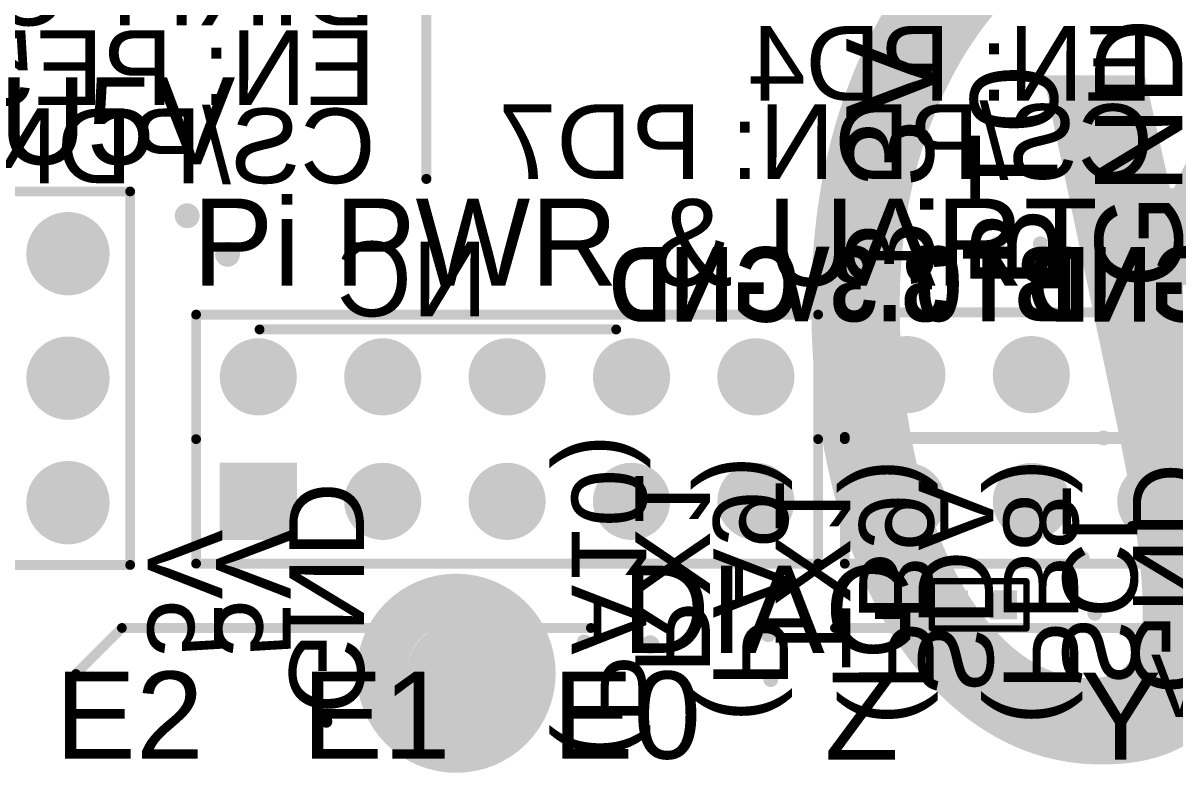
# Model space of a CAD drawing. Header units: millimetres. Extents: x -6 to 151, y -20 to 98.
# Drawn here: x 69.62 to 93.14, y 28.46 to 43.8 of the extents above; entities that cross this region are included whole.
import ezdxf

# ---------------------------------------------------------------- set-up
doc = ezdxf.new("R2010")
doc.units = ezdxf.units.MM
for name, color, linetype in [('BottomOverlay', 54, 'Continuous'), ('BottomSolder', 6, 'Continuous'), ('MultiLayer', 9, 'Continuous'), ('PadHoleLayer', 156, 'Continuous'), ('TopOverlay', 2, 'Continuous'), ('TopPaste', 8, 'Continuous'), ('TopSolder', 216, 'Continuous'), ('ViaHoleLayer', 16, 'Continuous')]:
    doc.layers.add(name, color=color, linetype=linetype)
doc.styles.add('Arial', font='arial.ttf', dxfattribs={"height": 0.2})
doc.styles.add('Arial Narrow', font='ARIALNB.TTF', dxfattribs={"height": 0.2})
doc.styles.add('FYS', font='', dxfattribs={"height": 0.2})
doc.styles.get('FYS').set_extended_font_data('FYS')

# ---------------------------------------------------------------- blocks, each defined once
blk = doc.blocks.new('HDR1X5_88')
at = {"layer": 'BottomSolder'}
h = blk.add_hatch(color=6, dxfattribs=at)
edge = h.paths.add_edge_path()
edge.add_arc((0, 0), 0.787, 0, 360)
h = blk.add_hatch(color=6, dxfattribs=at)
edge = h.paths.add_edge_path()
edge.add_arc((2.54, 0), 0.787, 0, 360)
h = blk.add_hatch(color=6, dxfattribs=at)
edge = h.paths.add_edge_path()
edge.add_arc((5.08, 0), 0.787, 0, 360)
h = blk.add_hatch(color=6, dxfattribs=at)
edge = h.paths.add_edge_path()
edge.add_arc((7.62, 0), 0.787, 0, 360)
h = blk.add_hatch(color=6, dxfattribs=at)
edge = h.paths.add_edge_path()
edge.add_arc((10.16, 0), 0.787, 0, 360)
at = {"layer": 'MultiLayer'}
h = blk.add_hatch(color=9, dxfattribs=at)
edge = h.paths.add_edge_path()
edge.add_arc((0, 0), 0.762, 0, 360)
h = blk.add_hatch(color=9, dxfattribs=at)
edge = h.paths.add_edge_path()
edge.add_arc((2.54, 0), 0.762, 0, 360)
h = blk.add_hatch(color=9, dxfattribs=at)
edge = h.paths.add_edge_path()
edge.add_arc((5.08, 0), 0.762, 0, 360)
h = blk.add_hatch(color=9, dxfattribs=at)
edge = h.paths.add_edge_path()
edge.add_arc((7.62, 0), 0.762, 0, 360)
h = blk.add_hatch(color=9, dxfattribs=at)
edge = h.paths.add_edge_path()
edge.add_arc((10.16, 0), 0.762, 0, 360)
at = {"layer": 'PadHoleLayer'}
h = blk.add_hatch(color=156, dxfattribs=at)
edge = h.paths.add_edge_path()
edge.add_arc((0, 0), 0.45, 0, 360)
h = blk.add_hatch(color=156, dxfattribs=at)
edge = h.paths.add_edge_path()
edge.add_arc((2.54, 0), 0.45, 0, 360)
h = blk.add_hatch(color=156, dxfattribs=at)
edge = h.paths.add_edge_path()
edge.add_arc((5.08, 0), 0.45, 0, 360)
h = blk.add_hatch(color=156, dxfattribs=at)
edge = h.paths.add_edge_path()
edge.add_arc((7.62, 0), 0.45, 0, 360)
h = blk.add_hatch(color=156, dxfattribs=at)
edge = h.paths.add_edge_path()
edge.add_arc((10.16, 0), 0.45, 0, 360)
at = {"layer": 'TopSolder'}
h = blk.add_hatch(color=216, dxfattribs=at)
edge = h.paths.add_edge_path()
edge.add_arc((0, 0), 0.787, 0, 360)
h = blk.add_hatch(color=216, dxfattribs=at)
edge = h.paths.add_edge_path()
edge.add_arc((2.54, 0), 0.787, 0, 360)
h = blk.add_hatch(color=216, dxfattribs=at)
edge = h.paths.add_edge_path()
edge.add_arc((5.08, 0), 0.787, 0, 360)
h = blk.add_hatch(color=216, dxfattribs=at)
edge = h.paths.add_edge_path()
edge.add_arc((7.62, 0), 0.787, 0, 360)
h = blk.add_hatch(color=216, dxfattribs=at)
edge = h.paths.add_edge_path()
edge.add_arc((10.16, 0), 0.787, 0, 360)
at = {"layer": 'TopOverlay', "const_width": 0.2}
for points in [[(-1.27, 1.27), (-1.27, -1.27)], [(11.43, 1.27), (-1.27, 1.27)], [(11.43, 1.27), (11.43, -1.27)], [(11.43, -1.27), (-1.27, -1.27)]]:
    blk.add_lwpolyline(points, dxfattribs=at)
at = {"layer": 'TopOverlay', "const_width": 0.1}
for points in [[(-1.32, 1.27, 1), (-1.22, 1.27, 1)], [(-1.32, 1.27, 1), (-1.22, 1.27, 1)], [(11.38, 1.27, 1), (11.48, 1.27, 1)], [(11.38, 1.27, 1), (11.48, 1.27, 1)], [(-1.32, -1.27, 1), (-1.22, -1.27, 1)], [(-1.32, -1.27, 1), (-1.22, -1.27, 1)], [(11.38, -1.27, 1), (11.48, -1.27, 1)], [(11.38, -1.27, 1), (11.48, -1.27, 1)]]:
    blk.add_lwpolyline(points, format="xyb", close=True, dxfattribs=at)
blk = doc.blocks.new('H______2X5_90')
at = {"layer": 'BottomSolder'}
h = blk.add_hatch(color=6, dxfattribs=at)
edge = h.paths.add_edge_path()
edge.add_arc((0, 2.54), 0.787, 0, 360)
h = blk.add_hatch(color=6, dxfattribs=at)
edge = h.paths.add_edge_path()
edge.add_arc((2.54, 2.54), 0.787, 0, 360)
h = blk.add_hatch(color=6, dxfattribs=at)
edge = h.paths.add_edge_path()
edge.add_arc((5.08, 2.54), 0.787, 0, 360)
h = blk.add_hatch(color=6, dxfattribs=at)
edge = h.paths.add_edge_path()
edge.add_arc((7.62, 2.54), 0.787, 0, 360)
h = blk.add_hatch(color=6, dxfattribs=at)
edge = h.paths.add_edge_path()
edge.add_arc((10.16, 2.54), 0.787, 0, 360)
blk.add_hatch(color=6, dxfattribs=at).paths.add_polyline_path([(-0.787, 0.787), (0.787, 0.787), (0.787, -0.787), (-0.787, -0.787)])
h = blk.add_hatch(color=6, dxfattribs=at)
edge = h.paths.add_edge_path()
edge.add_arc((2.54, 0), 0.787, 0, 360)
h = blk.add_hatch(color=6, dxfattribs=at)
edge = h.paths.add_edge_path()
edge.add_arc((5.08, 0), 0.787, 0, 360)
h = blk.add_hatch(color=6, dxfattribs=at)
edge = h.paths.add_edge_path()
edge.add_arc((7.62, 0), 0.787, 0, 360)
h = blk.add_hatch(color=6, dxfattribs=at)
edge = h.paths.add_edge_path()
edge.add_arc((10.16, 0), 0.787, 0, 360)
at = {"layer": 'MultiLayer'}
h = blk.add_hatch(color=9, dxfattribs=at)
edge = h.paths.add_edge_path()
edge.add_arc((0, 2.54), 0.762, 0, 360)
h = blk.add_hatch(color=9, dxfattribs=at)
edge = h.paths.add_edge_path()
edge.add_arc((2.54, 2.54), 0.762, 0, 360)
h = blk.add_hatch(color=9, dxfattribs=at)
edge = h.paths.add_edge_path()
edge.add_arc((5.08, 2.54), 0.762, 0, 360)
h = blk.add_hatch(color=9, dxfattribs=at)
edge = h.paths.add_edge_path()
edge.add_arc((7.62, 2.54), 0.762, 0, 360)
h = blk.add_hatch(color=9, dxfattribs=at)
edge = h.paths.add_edge_path()
edge.add_arc((10.16, 2.54), 0.762, 0, 360)
blk.add_hatch(color=9, dxfattribs=at).paths.add_polyline_path([(-0.762, 0.762), (0.762, 0.762), (0.762, -0.762), (-0.762, -0.762)])
h = blk.add_hatch(color=9, dxfattribs=at)
edge = h.paths.add_edge_path()
edge.add_arc((2.54, 0), 0.762, 0, 360)
h = blk.add_hatch(color=9, dxfattribs=at)
edge = h.paths.add_edge_path()
edge.add_arc((5.08, 0), 0.762, 0, 360)
h = blk.add_hatch(color=9, dxfattribs=at)
edge = h.paths.add_edge_path()
edge.add_arc((7.62, 0), 0.762, 0, 360)
h = blk.add_hatch(color=9, dxfattribs=at)
edge = h.paths.add_edge_path()
edge.add_arc((10.16, 0), 0.762, 0, 360)
at = {"layer": 'PadHoleLayer'}
h = blk.add_hatch(color=156, dxfattribs=at)
edge = h.paths.add_edge_path()
edge.add_arc((0, 2.54), 0.45, 0, 360)
h = blk.add_hatch(color=156, dxfattribs=at)
edge = h.paths.add_edge_path()
edge.add_arc((2.54, 2.54), 0.45, 0, 360)
h = blk.add_hatch(color=156, dxfattribs=at)
edge = h.paths.add_edge_path()
edge.add_arc((5.08, 2.54), 0.45, 0, 360)
h = blk.add_hatch(color=156, dxfattribs=at)
edge = h.paths.add_edge_path()
edge.add_arc((7.62, 2.54), 0.45, 0, 360)
h = blk.add_hatch(color=156, dxfattribs=at)
edge = h.paths.add_edge_path()
edge.add_arc((10.16, 2.54), 0.45, 0, 360)
h = blk.add_hatch(color=156, dxfattribs=at)
edge = h.paths.add_edge_path()
edge.add_arc((0, 0), 0.45, 0, 360)
h = blk.add_hatch(color=156, dxfattribs=at)
edge = h.paths.add_edge_path()
edge.add_arc((2.54, 0), 0.45, 0, 360)
h = blk.add_hatch(color=156, dxfattribs=at)
edge = h.paths.add_edge_path()
edge.add_arc((5.08, 0), 0.45, 0, 360)
h = blk.add_hatch(color=156, dxfattribs=at)
edge = h.paths.add_edge_path()
edge.add_arc((7.62, 0), 0.45, 0, 360)
h = blk.add_hatch(color=156, dxfattribs=at)
edge = h.paths.add_edge_path()
edge.add_arc((10.16, 0), 0.45, 0, 360)
at = {"layer": 'TopSolder'}
h = blk.add_hatch(color=216, dxfattribs=at)
edge = h.paths.add_edge_path()
edge.add_arc((0, 2.54), 0.787, 0, 360)
h = blk.add_hatch(color=216, dxfattribs=at)
edge = h.paths.add_edge_path()
edge.add_arc((2.54, 2.54), 0.787, 0, 360)
h = blk.add_hatch(color=216, dxfattribs=at)
edge = h.paths.add_edge_path()
edge.add_arc((5.08, 2.54), 0.787, 0, 360)
h = blk.add_hatch(color=216, dxfattribs=at)
edge = h.paths.add_edge_path()
edge.add_arc((7.62, 2.54), 0.787, 0, 360)
h = blk.add_hatch(color=216, dxfattribs=at)
edge = h.paths.add_edge_path()
edge.add_arc((10.16, 2.54), 0.787, 0, 360)
blk.add_hatch(color=216, dxfattribs=at).paths.add_polyline_path([(-0.787, 0.787), (0.787, 0.787), (0.787, -0.787), (-0.787, -0.787)])
h = blk.add_hatch(color=216, dxfattribs=at)
edge = h.paths.add_edge_path()
edge.add_arc((2.54, 0), 0.787, 0, 360)
h = blk.add_hatch(color=216, dxfattribs=at)
edge = h.paths.add_edge_path()
edge.add_arc((5.08, 0), 0.787, 0, 360)
h = blk.add_hatch(color=216, dxfattribs=at)
edge = h.paths.add_edge_path()
edge.add_arc((7.62, 0), 0.787, 0, 360)
h = blk.add_hatch(color=216, dxfattribs=at)
edge = h.paths.add_edge_path()
edge.add_arc((10.16, 0), 0.787, 0, 360)
at = {"layer": 'TopOverlay', "const_width": 0.2}
for points in [[(-1.27, 1.27), (-1.27, 3.81)], [(-1.27, 3.81), (11.43, 3.81)], [(11.43, 1.27), (11.43, 3.81)], [(-1.27, -1.27), (-1.27, 1.27)], [(11.43, -1.27), (11.43, 1.27)], [(-1.27, -1.27), (11.43, -1.27)]]:
    blk.add_lwpolyline(points, dxfattribs=at)
at = {"layer": 'TopOverlay', "const_width": 0.1}
for points in [[(-1.32, 3.81, 1), (-1.22, 3.81, 1)], [(-1.32, 3.81, 1), (-1.22, 3.81, 1)], [(11.38, 3.81, 1), (11.48, 3.81, 1)], [(11.38, 3.81, 1), (11.48, 3.81, 1)], [(-1.32, 1.27, 1), (-1.22, 1.27, 1)], [(-1.32, 1.27, 1), (-1.22, 1.27, 1)], [(11.38, 1.27, 1), (11.48, 1.27, 1)], [(11.38, 1.27, 1), (11.48, 1.27, 1)], [(-1.32, -1.27, 1), (-1.22, -1.27, 1)], [(-1.32, -1.27, 1), (-1.22, -1.27, 1)], [(11.38, -1.27, 1), (11.48, -1.27, 1)], [(11.38, -1.27, 1), (11.48, -1.27, 1)]]:
    blk.add_lwpolyline(points, format="xyb", close=True, dxfattribs=at)
blk = doc.blocks.new('H______1X3_132')
at = {"layer": 'BottomSolder'}
h = blk.add_hatch(color=6, dxfattribs=at)
edge = h.paths.add_edge_path()
edge.add_arc((0, 0), 0.85, 0, 360)
h = blk.add_hatch(color=6, dxfattribs=at)
edge = h.paths.add_edge_path()
edge.add_arc((2.54, 0), 0.85, 0, 360)
h = blk.add_hatch(color=6, dxfattribs=at)
edge = h.paths.add_edge_path()
edge.add_arc((5.08, 0), 0.85, 0, 360)
at = {"layer": 'MultiLayer'}
h = blk.add_hatch(color=9, dxfattribs=at)
edge = h.paths.add_edge_path()
edge.add_arc((0, 0), 0.825, 0, 360)
h = blk.add_hatch(color=9, dxfattribs=at)
edge = h.paths.add_edge_path()
edge.add_arc((2.54, 0), 0.825, 0, 360)
h = blk.add_hatch(color=9, dxfattribs=at)
edge = h.paths.add_edge_path()
edge.add_arc((5.08, 0), 0.825, 0, 360)
at = {"layer": 'PadHoleLayer'}
h = blk.add_hatch(color=156, dxfattribs=at)
edge = h.paths.add_edge_path()
edge.add_arc((0, 0), 0.51, 0, 360)
h = blk.add_hatch(color=156, dxfattribs=at)
edge = h.paths.add_edge_path()
edge.add_arc((2.54, 0), 0.51, 0, 360)
h = blk.add_hatch(color=156, dxfattribs=at)
edge = h.paths.add_edge_path()
edge.add_arc((5.08, 0), 0.51, 0, 360)
at = {"layer": 'TopSolder'}
h = blk.add_hatch(color=216, dxfattribs=at)
edge = h.paths.add_edge_path()
edge.add_arc((0, 0), 0.85, 0, 360)
h = blk.add_hatch(color=216, dxfattribs=at)
edge = h.paths.add_edge_path()
edge.add_arc((2.54, 0), 0.85, 0, 360)
h = blk.add_hatch(color=216, dxfattribs=at)
edge = h.paths.add_edge_path()
edge.add_arc((5.08, 0), 0.85, 0, 360)
at = {"layer": 'TopOverlay', "const_width": 0.2}
for points in [[(-1.27, 1.27), (6.35, 1.27)], [(-1.27, 1.27), (-1.27, -1.27)], [(6.35, 1.27), (6.35, -1.27)], [(-1.27, -1.27), (6.35, -1.27)]]:
    blk.add_lwpolyline(points, dxfattribs=at)
at = {"layer": 'TopOverlay', "const_width": 0.1}
for points in [[(-1.32, 1.27, 1), (-1.22, 1.27, 1)], [(-1.32, 1.27, 1), (-1.22, 1.27, 1)], [(6.3, 1.27, 1), (6.4, 1.27, 1)], [(6.3, 1.27, 1), (6.4, 1.27, 1)], [(-1.32, -1.27, 1), (-1.22, -1.27, 1)], [(-1.32, -1.27, 1), (-1.22, -1.27, 1)], [(6.3, -1.27, 1), (6.4, -1.27, 1)], [(6.3, -1.27, 1), (6.4, -1.27, 1)]]:
    blk.add_lwpolyline(points, format="xyb", close=True, dxfattribs=at)
blk = doc.blocks.new('RES0402_136')
at = {"layer": 'TopPaste'}
for points in [[(-0.75, -0.27), (-0.75, 0.27), (-0.25, 0.27), (-0.25, -0.27)], [(0.25, -0.27), (0.25, 0.27), (0.75, 0.27), (0.75, -0.27)]]:
    blk.add_hatch(color=8, dxfattribs=at).paths.add_polyline_path(points)
at = {"layer": 'TopSolder'}
for points in [[(-0.775, -0.295), (-0.775, 0.295), (-0.225, 0.295), (-0.225, -0.295)], [(0.225, -0.295), (0.225, 0.295), (0.775, 0.295), (0.775, -0.295)]]:
    blk.add_hatch(color=216, dxfattribs=at).paths.add_polyline_path(points)
at = {"layer": 'TopOverlay', "const_width": 0.127}
for points in [[(-0.965, 0.483), (0.965, 0.483)], [(-0.965, -0.483), (-0.965, 0.483)], [(0.965, -0.483), (0.965, 0.483)], [(-0.965, -0.483), (0.965, -0.483)]]:
    blk.add_lwpolyline(points, dxfattribs=at)
at = {"layer": 'TopOverlay', "const_width": 0.0635}
for points in [[(-0.997, 0.483, 1), (-0.933, 0.483, 1)], [(-0.997, 0.483, 1), (-0.933, 0.483, 1)], [(0.933, 0.483, 1), (0.997, 0.483, 1)], [(0.933, 0.483, 1), (0.997, 0.483, 1)], [(-0.997, -0.483, 1), (-0.933, -0.483, 1)], [(-0.997, -0.483, 1), (-0.933, -0.483, 1)], [(0.933, -0.483, 1), (0.997, -0.483, 1)], [(0.933, -0.483, 1), (0.997, -0.483, 1)]]:
    blk.add_lwpolyline(points, format="xyb", close=True, dxfattribs=at)
blk = doc.blocks.new('H______1X4_148')
at = {"layer": 'BottomSolder'}
h = blk.add_hatch(color=6, dxfattribs=at)
edge = h.paths.add_edge_path()
edge.add_arc((0, 0), 0.787, 0, 360)
h = blk.add_hatch(color=6, dxfattribs=at)
edge = h.paths.add_edge_path()
edge.add_arc((2.54, 0), 0.787, 0, 360)
h = blk.add_hatch(color=6, dxfattribs=at)
edge = h.paths.add_edge_path()
edge.add_arc((5.08, 0), 0.787, 0, 360)
h = blk.add_hatch(color=6, dxfattribs=at)
edge = h.paths.add_edge_path()
edge.add_arc((7.62, 0), 0.787, 0, 360)
at = {"layer": 'MultiLayer'}
h = blk.add_hatch(color=9, dxfattribs=at)
edge = h.paths.add_edge_path()
edge.add_arc((0, 0), 0.762, 0, 360)
h = blk.add_hatch(color=9, dxfattribs=at)
edge = h.paths.add_edge_path()
edge.add_arc((2.54, 0), 0.762, 0, 360)
h = blk.add_hatch(color=9, dxfattribs=at)
edge = h.paths.add_edge_path()
edge.add_arc((5.08, 0), 0.762, 0, 360)
h = blk.add_hatch(color=9, dxfattribs=at)
edge = h.paths.add_edge_path()
edge.add_arc((7.62, 0), 0.762, 0, 360)
at = {"layer": 'PadHoleLayer'}
h = blk.add_hatch(color=156, dxfattribs=at)
edge = h.paths.add_edge_path()
edge.add_arc((0, 0), 0.45, 0, 360)
h = blk.add_hatch(color=156, dxfattribs=at)
edge = h.paths.add_edge_path()
edge.add_arc((2.54, 0), 0.45, 0, 360)
h = blk.add_hatch(color=156, dxfattribs=at)
edge = h.paths.add_edge_path()
edge.add_arc((5.08, 0), 0.45, 0, 360)
h = blk.add_hatch(color=156, dxfattribs=at)
edge = h.paths.add_edge_path()
edge.add_arc((7.62, 0), 0.45, 0, 360)
at = {"layer": 'TopSolder'}
h = blk.add_hatch(color=216, dxfattribs=at)
edge = h.paths.add_edge_path()
edge.add_arc((0, 0), 0.787, 0, 360)
h = blk.add_hatch(color=216, dxfattribs=at)
edge = h.paths.add_edge_path()
edge.add_arc((2.54, 0), 0.787, 0, 360)
h = blk.add_hatch(color=216, dxfattribs=at)
edge = h.paths.add_edge_path()
edge.add_arc((5.08, 0), 0.787, 0, 360)
h = blk.add_hatch(color=216, dxfattribs=at)
edge = h.paths.add_edge_path()
edge.add_arc((7.62, 0), 0.787, 0, 360)
at = {"layer": 'TopOverlay', "const_width": 0.2}
for points in [[(-1.27, 1.27), (8.89, 1.27)], [(-1.27, -1.27), (-1.27, 1.27)], [(8.89, -1.27), (8.89, 1.27)], [(-1.27, -1.27), (8.89, -1.27)]]:
    blk.add_lwpolyline(points, dxfattribs=at)
at = {"layer": 'TopOverlay', "const_width": 0.1}
for points in [[(-1.32, 1.27, 1), (-1.22, 1.27, 1)], [(-1.32, 1.27, 1), (-1.22, 1.27, 1)], [(8.84, 1.27, 1), (8.94, 1.27, 1)], [(8.84, 1.27, 1), (8.94, 1.27, 1)], [(-1.32, -1.27, 1), (-1.22, -1.27, 1)], [(-1.32, -1.27, 1), (-1.22, -1.27, 1)], [(8.84, -1.27, 1), (8.94, -1.27, 1)], [(8.84, -1.27, 1), (8.94, -1.27, 1)]]:
    blk.add_lwpolyline(points, format="xyb", close=True, dxfattribs=at)

msp = doc.modelspace()

# ---------------------------------------------------------------- hatches: boundary and pattern name
at = {"layer": 'BottomSolder'}
h = msp.add_hatch(color=6, dxfattribs=at)
edge = h.paths.add_edge_path()
edge.add_arc((78.468, 30.515), 1.025, 0, 360)
at = {"layer": 'TopSolder'}
h = msp.add_hatch(color=216, dxfattribs=at)
edge = h.paths.add_edge_path()
edge.add_arc((78.468, 30.515), 1.025, 0, 360)
at = {"layer": 'ViaHoleLayer'}
h = msp.add_hatch(color=16, dxfattribs=at)
edge = h.paths.add_edge_path()
edge.add_arc((72.97, 39.865), 0.254, 0, 360)
h = msp.add_hatch(color=16, dxfattribs=at)
edge = h.paths.add_edge_path()
edge.add_arc((73.794, 39.078), 0.254, 0, 360)
h = msp.add_hatch(color=16, dxfattribs=at)
edge = h.paths.add_edge_path()
edge.add_arc((89.509, 39.294), 0.152, 0, 360)
h = msp.add_hatch(color=16, dxfattribs=at)
edge = h.paths.add_edge_path()
edge.add_arc((90.39, 39.294), 0.152, 0, 360)
h = msp.add_hatch(color=16, dxfattribs=at)
edge = h.paths.add_edge_path()
edge.add_arc((91.68, 35.331), 0.152, 0, 360)
h = msp.add_hatch(color=16, dxfattribs=at)
edge = h.paths.add_edge_path()
edge.add_arc((88.344, 32.781), 0.152, 0, 360)
h = msp.add_hatch(color=16, dxfattribs=at)
edge = h.paths.add_edge_path()
edge.add_arc((91.244, 32.882), 0.152, 0, 360)
h = msp.add_hatch(color=16, dxfattribs=at)
edge = h.paths.add_edge_path()
edge.add_arc((91.502, 31.757), 0.152, 0, 360)
h = msp.add_hatch(color=16, dxfattribs=at)
edge = h.paths.add_edge_path()
edge.add_arc((78.468, 30.515), 1, 0, 360)
h = msp.add_hatch(color=16, dxfattribs=at)
edge = h.paths.add_edge_path()
edge.add_arc((81.076, 31.17), 0.152, 0, 360)
h = msp.add_hatch(color=16, dxfattribs=at)
edge = h.paths.add_edge_path()
edge.add_arc((82.423, 31.115), 0.191, 0, 360)
h = msp.add_hatch(color=16, dxfattribs=at)
edge = h.paths.add_edge_path()
edge.add_arc((84.836, 31.318), 0.152, 0, 360)
h = msp.add_hatch(color=16, dxfattribs=at)
edge = h.paths.add_edge_path()
edge.add_arc((88.733, 31.267), 0.152, 0, 360)
h = msp.add_hatch(color=16, dxfattribs=at)
edge = h.paths.add_edge_path()
edge.add_arc((80.239, 31.127), 0.152, 0, 360)
h = msp.add_hatch(color=16, dxfattribs=at)
edge = h.paths.add_edge_path()
edge.add_arc((84.885, 30.402), 0.152, 0, 360)
h = msp.add_hatch(color=16, dxfattribs=at)
edge = h.paths.add_edge_path()
edge.add_arc((75.808, 29.545), 0.127, 0, 360)

# ---------------------------------------------------------------- linework, layer by layer
at = {"layer": 'BottomOverlay', "const_width": 0.203}
for points in [[(77.854, 40.616), (77.854, 67.037)], [(74.447, 37.545), (81.729, 37.545)], [(92.258, 33.533), (92.279, 33.533)]]:
    msp.add_lwpolyline(points, dxfattribs=at)
at = {"layer": 'BottomOverlay'}
for points, const_width in [([(77.803, 40.616, 1), (77.905, 40.616, 1)], 0.102), ([(74.397, 37.545, 1), (74.498, 37.545, 1)], 0.101), ([(81.679, 37.545, 1), (81.78, 37.545, 1)], 0.101), ([(92.207, 33.533, 1), (92.309, 33.533, 1)], 0.101), ([(92.228, 33.533, 1), (92.329, 33.533, 1)], 0.101), ([(79.985, 30.531, 1), (76.937, 30.531, 1)], 1.016), ([(76.683, 30.531, 1), (77.191, 30.531, 1)], 0.508), ([(79.731, 30.531, 1), (80.239, 30.531, 1)], 0.508)]:
    msp.add_lwpolyline(points, format="xyb", close=True, dxfattribs=dict(at, const_width=const_width))
at = {"layer": 'TopOverlay', "const_width": 0.2}
for points in [[(70.697, 30.515), (71.637, 31.455)], [(71.637, 31.455), (81.213, 31.455)], [(86.197, 31.455), (95.564, 31.455)]]:
    msp.add_lwpolyline(points, dxfattribs=at)
at = {"layer": 'TopOverlay', "const_width": 0.1}
for points in [[(71.587, 31.455, 1), (71.687, 31.455, 1)], [(71.587, 31.455, 1), (71.687, 31.455, 1)], [(81.163, 31.455, 1), (81.263, 31.455, 1)], [(86.147, 31.455, 1), (86.247, 31.455, 1)], [(70.647, 30.515, 1), (70.747, 30.515, 1)]]:
    msp.add_lwpolyline(points, format="xyb", close=True, dxfattribs=at)

# ---------------------------------------------------------------- block references
for name, p, rotation in [('H______1X3_132', (70.536, 34.011), 90), ('HDR1X5_88', (97.826, 36.624), 180)]:
    msp.add_blockref(name, p, dxfattribs=dict(rotation=rotation))
for name, p in [('H______2X5_90', (74.422, 34.038)), ('H______1X4_148', (87.666, 34.036)), ('RES0402_136', (89.14, 31.926))]:
    msp.add_blockref(name, p)

# ---------------------------------------------------------------- texts
at = {"layer": 'BottomOverlay', "style": 'FYS', "text_generation_flag": 2}
msp.add_text('@', height=20.32, dxfattribs=at).set_placement((110.95, 27.17))
at = {"layer": 'BottomOverlay', "text_generation_flag": 2}
for s, height, rotation, style, p in [('DIR: PC13', 1.524, 360, 'Arial', (76.82, 43.747)), ('EN: PE5', 1.524, 360, 'Arial', (76.82, 42.126)), ('EN: PD4', 1.524, 360, 'Arial', (92.695, 42.213)), ('CS/PDN: PC14', 1.524, 360, 'Arial', (76.82, 40.529)), ('CS/PDN: PD7', 1.524, 360, 'Arial', (92.695, 40.616)), ('NC', 1.524, 360, 'Arial', (79.101, 37.814)), ('GND', 1.524, 360, 'Arial Narrow', (85.468, 37.701)), ('3.3V', 1.524, 360, 'Arial Narrow', (88.524, 37.713)), ('BT0', 1.524, 360, 'Arial Narrow', (91.121, 37.713)), ('GND', 1.524, 360, 'Arial Narrow', (94.002, 37.702)), ('(PA10)', 1.524, 270, 'Arial', (80.821, 28.783)), ('(PA9)', 1.524, 270, 'Arial', (83.711, 29.53)), ('(PB9)', 1.524, 270, 'Arial', (86.69, 29.465)), ('(PB8)', 1.524, 270, 'Arial', (89.639, 29.469)), ('GND', 1.524, 270, 'Arial', (92.279, 30.094)), ('RX1', 1.524, 270, 'Arial', (82.119, 30.515)), ('TX1', 1.524, 270, 'Arial', (84.988, 30.606)), ('SDA', 1.524, 270, 'Arial', (87.903, 30.08)), ('GND', 1.524, 270, 'Arial', (75.057, 29.698)), ('SCL', 1.524, 270, 'Arial', (90.847, 30.236)), ('5V', 1.524, 270, 'Arial', (72.161, 30.856)), ('5V', 1.524, 270, 'Arial', (73.558, 30.856)), ('5V', 1.27, 360, 'Arial', (94.818, 29.642))]:
    msp.add_text(s, height=height, rotation=rotation, dxfattribs=dict(at, style=style)).set_placement(p)
at = {"layer": 'TopOverlay', "style": 'Arial'}
for s, rotation, p in [('GND', 90, (93.287, 38.379)), ('3.3V', 90, (88.208, 38.379)), ('BT0', 90, (90.74, 38.379)), ('U5V', 360, (69.126, 40.914)), ('Pi PWR & UART', 360, (73.076, 38.436)), ('DIAG', 360, (81.848, 30.947)), ('E2', 360, (70.269, 28.788)), ('E0', 360, (80.426, 28.788)), ('E1', 360, (75.312, 28.788)), ('Z', 360, (85.981, 28.766)), ('Y', 360, (91.203, 28.766))]:
    msp.add_text(s, height=1.778, rotation=rotation, dxfattribs=at).set_placement(p)

doc.saveas('drawing.dxf')
